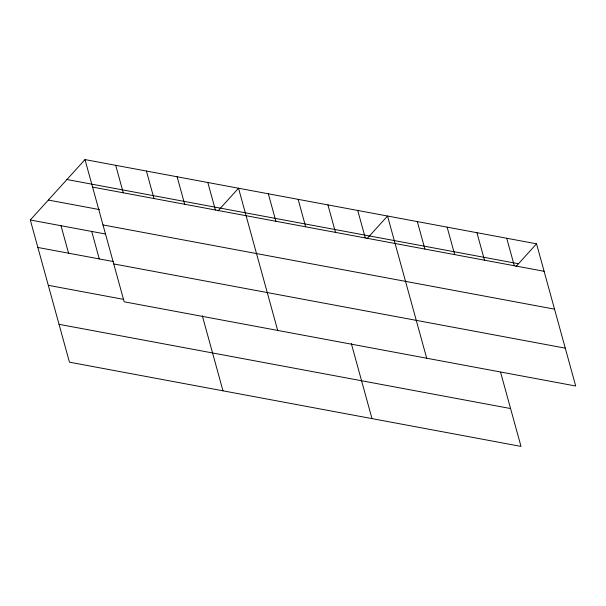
<?xml version="1.0" encoding="UTF-8"?>
<svg xmlns="http://www.w3.org/2000/svg" width="606" height="606" viewBox="0 0 606 606"><rect width="100%" height="100%" fill="white"/><g stroke="black" fill="none" stroke-linecap="round" stroke-linejoin="round"><path stroke-width="0.91" d="M500.564 372.205L521.001 446.41L69.463 362.183L30.3 219.986L84.999 159.59L536.537 243.817L575.7 386.014L124.162 301.788L84.999 159.59M217.993 210.896L238.522 188.231L277.684 330.421M366.994 238.696L387.529 216.024L426.692 358.214M516.001 266.488L536.537 243.817M66.948 179.527L518.486 263.746M92.566 187.072L544.105 271.299M48.351 200.056L99.528 209.6M102.99 224.932L554.528 309.158M30.3 219.986L105.664 234.045M37.867 247.468L113.231 261.527M113.739 263.928L565.269 348.155M48.298 285.32L123.662 299.379M59.04 324.324L510.578 408.55M506.73 238.264L514.305 265.739M476.93 232.704L484.497 260.179M447.13 227.144L454.697 254.626M417.329 221.584L424.897 249.066M357.722 210.464L365.297 237.946M327.922 204.904L335.497 232.386M351.313 343.526L371.993 418.61M298.122 199.351L305.689 226.826M268.322 193.791L275.889 221.266M207.813 182.504L215.388 209.987M177.111 176.778L184.678 204.252M202.306 315.734L222.985 390.817M146.41 171.051L153.977 198.526M115.701 165.324L123.268 192.799M91.711 231.447L99.278 258.921M61.001 225.712L68.576 253.194"/></g></svg>
